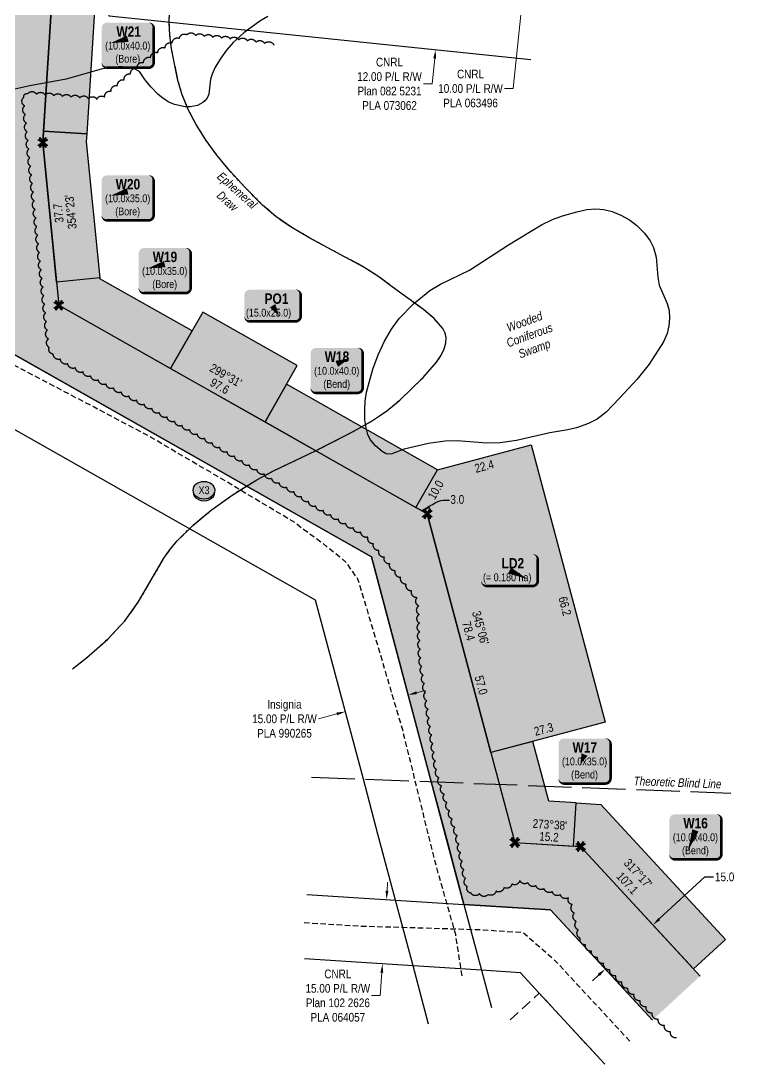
# Model space of a CAD drawing. Extents: x 331629 to 337523, y 6158057 to 6163201.
# Drawn here: x 332545 to 333370, y 6158057 to 6159260 of the extents above; entities that cross this region are included whole.
import ezdxf
from ezdxf.enums import TextEntityAlignment as Align

# ---------------------------------------------------------------- set-up
doc = ezdxf.new("R2010")
doc.units = 0
doc.header["$LTSCALE"] = 5
doc.header["$PDSIZE"] = 5
for name, pattern in [('0', [1, 1, 0]), ('foc-ACCESSROAD', [3.75, 2.5, -1.25]), ('foc-TOPO-ephemeral', [6.25, 3.125, -0.625, 0.625, -0.625, 0.625, -0.625]), ('foc-UNSURVEYED', [12.5, 10, -2.5]), ('UG_PIPE', [1.875, 1.25, -0.625])]:
    doc.linetypes.add(name, pattern=pattern)
doc.layers.get('Defpoints').update_dxf_attribs({"color": 9})
for name, color, linetype in [('AS-PIPE-UG', 44, 'UG_PIPE'), ('C-RW', 13, 'Continuous'), ('F-RW', 190, 'Continuous'), ('F-WS', 190, 'foc-ACCESSROAD'), ('L-BD1', 253, 'Continuous'), ('L-MON', 1, 'Continuous'), ('L-USEC', 7, 'foc-UNSURVEYED'), ('P-CROSSINGS', 250, 'Continuous'), ('P-PROPOSED', 10, 'Continuous'), ('P-PROPOSED-H', 21, 'Continuous'), ('P-TEMP-BLOCKS', 250, 'Continuous'), ('P-TEMP-BLUE', 146, 'Continuous'), ('P-TXT', 4, 'Continuous'), ('T-BUSH', 110, '0'), ('T-DRAW', 143, 'foc-TOPO-ephemeral'), ('T-WATER-T', 170, 'Continuous'), ('WETLAND', 143, 'Continuous'), ('WETLAND-T', 146, 'Continuous')]:
    doc.layers.add(name, color=color, linetype=linetype)
doc.layers.add('C-RW-T', color=13, linetype='Continuous', lineweight=9)
doc.layers.add('F-RW-T', color=190, linetype='Continuous', lineweight=9)
doc.layers.add('P-TEMP-BLUE-H', color=7, linetype='Continuous', true_color=0x99e6ff)
doc.styles.add('80', font='ARIALN.TTF', dxfattribs={"height": 10})
doc.styles.add('80CG', font='ARIALN.TTF', dxfattribs={"height": 10})
doc.styles.add('80L', font='ARIALN.TTF', dxfattribs={"height": 10})
doc.styles.add('BOLD', font='ARIALNB.TTF')
doc.styles.add('Crossing', font='ARIALN.TTF', dxfattribs={"height": 10})
doc.styles.add('foc-LtypeFont', font='ARIALN.TTF', dxfattribs={"height": 7.35})
doc.styles.get("Standard").update_dxf_attribs({"font": 'ARIALN.TTF'})
doc.linetypes.add('foc-TOPO-flowdirection-NOLINE', pattern='A,0,[">",foc-LtypeFont,S=0.3,R=0,X=0,Y=-0.945],-20,[">",foc-LtypeFont,S=0.3,R=0,X=0,Y=-0.945],0', length=20)
doc.dimstyles.new('Compass 5 000', dxfattribs={"dimscale": 5, "dimtxt": 9, "dimasz": 2, "dimexe": 0.2, "dimexo": 0.0625, "dimgap": 0.5, "dimtad": 0, "dimtih": 1, "dimtoh": 1, "dimzin": 0, "dimdsep": 46, "dimtxsty": '80CG', "dimcen": 0.1, "dimse1": 1, "dimse2": 1, "dimclrd": 256, "dimclrt": 256, "dimaunit": 1, "dimadec": 4, "dimazin": 0, "dimtfac": 0.06, "dimtofl": 0, "dimtmove": 0, "dimatfit": 1, "dimfxl": 0.2, "dimtolj": 1, "dimtzin": 0, "dimlwd": -1, "dimarcsym": 0})

# ---------------------------------------------------------------- blocks, each defined once
blk = doc.blocks.new('*U435')
at = {"true_color": 0x99e6ff}
h = blk.add_hatch(color=141, dxfattribs=at)
edge = h.paths.add_edge_path()
edge.add_line((-24, -33.5), (24, -33.5))
edge.add_arc((24, -27.5), 6, 270, 360)
edge.add_line((30, -27.5), (30, 12.5))
edge.add_arc((24, 12.5), 6, 0, 90)
edge.add_line((24, 18.5), (-24, 18.5))
edge.add_arc((-24, 12.5), 6, 90, 180)
edge.add_line((-30, 12.5), (-30, -27.5))
edge.add_arc((-24, -27.5), 6, 180, 270)
at = {"color": 250, "flags": 128}
blk.add_lwpolyline([(-24, -33.5, 3, 3, 0), (24, -33.5, 3, 3, 0.414214), (30, -27.5, 3, 3, 0), (30, 12.5, 3, 0, 0.414214), (24, 18.5, 0, 0, 0), (-24, 18.5, 0, 0, 0.414214), (-30, 12.5, 0, 0, 0), (-30, -27.5, 0, 3, 0.414214)], format="xyseb", close=True, dxfattribs=at)
at = {"flags": 128}
blk.add_lwpolyline([(-19.6, -5, 0, 7.5, 0), (0, 0, 0, 0, 0)], format="xyseb", dxfattribs=at)
at = {"color": 250}
for tag, p, height, style in [('TEMP_AREA_W1_001', (-9.2, 2.2), 12, 'BOLD'), ('ENTER_TEXT_001', (-30.7, -12.5), 9, '80')]:
    blk.add_attdef(tag, p, '', height=height, dxfattribs=dict(at, style=style))
blk = doc.blocks.new('*U436')
at = {"true_color": 0x99e6ff}
h = blk.add_hatch(color=141, dxfattribs=at)
edge = h.paths.add_edge_path()
edge.add_line((-26.5, -18.1), (26.5, -18.1))
edge.add_arc((26.5, -12.1), 6, 270, 360)
edge.add_line((32.5, -12.1), (32.5, 12.5))
edge.add_arc((26.5, 12.5), 6, 0, 90)
edge.add_line((26.5, 18.5), (-26.5, 18.5))
edge.add_arc((-26.5, 12.5), 6, 90, 180)
edge.add_line((-32.5, 12.5), (-32.5, -12.1))
edge.add_arc((-26.5, -12.1), 6, 180, 270)
at = {"color": 250, "flags": 128}
blk.add_lwpolyline([(-26.5, -18.1, 3, 3, 0), (26.5, -18.1, 3, 3, 0.414214), (32.5, -12.1, 3, 3, 0), (32.5, 12.5, 3, 0, 0.414214), (26.5, 18.5, 0, 0, 0), (-26.5, 18.5, 0, 0, 0.414214), (-32.5, 12.5, 0, 0, 0), (-32.5, -12.1, 0, 3, 0.414214)], format="xyseb", close=True, dxfattribs=at)
at = {"flags": 128}
blk.add_lwpolyline([(7.5, -12, 0, 7.5, 0), (0, 0, 0, 0, 0)], format="xyseb", dxfattribs=at)
at = {"color": 250}
for tag, p, height, style in [('TEMP_AREA_W1_001', (-9.2, 2.2), 12, 'BOLD'), ('ENTER_TEXT_001', (-30.7, -12.5), 9, '80')]:
    blk.add_attdef(tag, p, '', height=height, dxfattribs=dict(at, style=style))
blk = doc.blocks.new('*U438')
at = {"true_color": 0x99e6ff}
h = blk.add_hatch(color=141, dxfattribs=at)
edge = h.paths.add_edge_path()
edge.add_line((-24, -33.5), (24, -33.5))
edge.add_arc((24, -27.5), 6, 270, 360)
edge.add_line((30, -27.5), (30, 12.5))
edge.add_arc((24, 12.5), 6, 0, 90)
edge.add_line((24, 18.5), (-24, 18.5))
edge.add_arc((-24, 12.5), 6, 90, 180)
edge.add_line((-30, 12.5), (-30, -27.5))
edge.add_arc((-24, -27.5), 6, 180, 270)
at = {"color": 250, "flags": 128}
blk.add_lwpolyline([(-24, -33.5, 3, 3, 0), (24, -33.5, 3, 3, 0.414214), (30, -27.5, 3, 3, 0), (30, 12.5, 3, 0, 0.414214), (24, 18.5, 0, 0, 0), (-24, 18.5, 0, 0, 0.414214), (-30, 12.5, 0, 0, 0), (-30, -27.5, 0, 3, 0.414214)], format="xyseb", close=True, dxfattribs=at)
at = {"flags": 128}
blk.add_lwpolyline([(-4.8, -11.3, 0, 7.5, 0), (0, 0, 0, 0, 0)], format="xyseb", dxfattribs=at)
at = {"color": 250}
for tag, p, height, style in [('TEMP_AREA_W1_001', (-9.2, 2.2), 12, 'BOLD'), ('ENTER_TEXT_001', (-30.7, -12.5), 9, '80')]:
    blk.add_attdef(tag, p, '', height=height, dxfattribs=dict(at, style=style))
blk = doc.blocks.new('*U450')
at = {"true_color": 0x99e6ff}
h = blk.add_hatch(color=141, dxfattribs=at)
edge = h.paths.add_edge_path()
edge.add_line((-24, -33.5), (24, -33.5))
edge.add_arc((24, -27.5), 6, 270, 360)
edge.add_line((30, -27.5), (30, 12.5))
edge.add_arc((24, 12.5), 6, 0, 90)
edge.add_line((24, 18.5), (-24, 18.5))
edge.add_arc((-24, 12.5), 6, 90, 180)
edge.add_line((-30, 12.5), (-30, -27.5))
edge.add_arc((-24, -27.5), 6, 180, 270)
at = {"color": 250, "flags": 128}
blk.add_lwpolyline([(-24, -33.5, 3, 3, 0), (24, -33.5, 3, 3, 0.414214), (30, -27.5, 3, 3, 0), (30, 12.5, 3, 0, 0.414214), (24, 18.5, 0, 0, 0), (-24, 18.5, 0, 0, 0.414214), (-30, 12.5, 0, 0, 0), (-30, -27.5, 0, 3, 0.414214)], format="xyseb", close=True, dxfattribs=at)
at = {"flags": 128}
blk.add_lwpolyline([(14.8, 6.5, 0, 7.5, 0), (0, 0, 0, 0, 0)], format="xyseb", dxfattribs=at)
at = {"color": 250}
for tag, p, height, style in [('TEMP_AREA_W1_001', (-9.2, 2.2), 12, 'BOLD'), ('ENTER_TEXT_001', (-30.7, -12.5), 9, '80')]:
    blk.add_attdef(tag, p, '', height=height, dxfattribs=dict(at, style=style))
blk = doc.blocks.new('*U459')
at = {"true_color": 0x99e6ff}
h = blk.add_hatch(color=141, dxfattribs=at)
edge = h.paths.add_edge_path()
edge.add_line((-24, -33.5), (24, -33.5))
edge.add_arc((24, -27.5), 6, 270, 360)
edge.add_line((30, -27.5), (30, 12.5))
edge.add_arc((24, 12.5), 6, 0, 90)
edge.add_line((24, 18.5), (-24, 18.5))
edge.add_arc((-24, 12.5), 6, 90, 180)
edge.add_line((-30, 12.5), (-30, -27.5))
edge.add_arc((-24, -27.5), 6, 180, 270)
at = {"color": 250, "flags": 128}
blk.add_lwpolyline([(-24, -33.5, 3, 3, 0), (24, -33.5, 3, 3, 0.414214), (30, -27.5, 3, 3, 0), (30, 12.5, 3, 0, 0.414214), (24, 18.5, 0, 0, 0), (-24, 18.5, 0, 0, 0.414214), (-30, 12.5, 0, 0, 0), (-30, -27.5, 0, 3, 0.414214)], format="xyseb", close=True, dxfattribs=at)
at = {"flags": 128}
blk.add_lwpolyline([(-8.7, -23.9, 0, 7.5, 0), (0, 0, 0, 0, 0)], format="xyseb", dxfattribs=at)
at = {"color": 250}
for tag, p, height, style in [('TEMP_AREA_W1_001', (-9.2, 2.2), 12, 'BOLD'), ('ENTER_TEXT_001', (-30.7, -12.5), 9, '80')]:
    blk.add_attdef(tag, p, '', height=height, dxfattribs=dict(at, style=style))
blk = doc.blocks.new('*D499')
at = {"layer": 'Defpoints', "color": 0, "transparency": 16777216}
for p in [(332977.9, 6158535), (332905.4, 6158515.7), (332991.8, 6158482.5)]:
    blk.add_point(p, dxfattribs=at)
at = {"layer": 'F-RW-T', "transparency": 16777216}
for p, q in [((333001.5, 6158485), (333011.2, 6158487.6)), ((332909.7, 6158460.6), (332888.3, 6158454.9))]:
    blk.add_line(p, q, dxfattribs=at)
for points in [[(333001.1, 6158486.6), (333001.9, 6158483.4), (332991.8, 6158482.5)], [(332909.3, 6158462.2), (332910.1, 6158459), (332919.4, 6158463.2)]]:
    blk.add_solid(points, dxfattribs=at)
at = {"layer": 'F-RW-T', "transparency": 16777216, "insert": (332849.2, 6158454.9), "char_height": 10, "attachment_point": 5, "style": '80CG'}
blk.add_mtext('\\A1;Insignia\\P15.00 P/L R/W\\PPLA 990265', dxfattribs=at)
blk = doc.blocks.new('*D497')
at = {"layer": 'Defpoints', "color": 0, "transparency": 16777216}
for p in [(333274, 6158217.3), (333318.3, 6158169.3), (333263.3, 6158118.4)]:
    blk.add_point(p, dxfattribs=at)
at = {"layer": 'P-TXT', "transparency": 16777216}
for p, q in [((333281.3, 6158224.1), (333333.8, 6158272.6)), ((333333.8, 6158272.6), (333343.8, 6158272.6)), ((333211.5, 6158159.6), (333204.2, 6158152.9))]:
    blk.add_line(p, q, dxfattribs=at)
for points in [[(333280.2, 6158225.3), (333282.4, 6158222.9), (333274, 6158217.3)], [(333210.4, 6158160.9), (333212.7, 6158158.4), (333218.9, 6158166.4)]]:
    blk.add_solid(points, dxfattribs=at)
at = {"layer": 'P-TXT', "transparency": 16777216, "insert": (333356.6, 6158272.6), "char_height": 10, "attachment_point": 5, "style": '80CG'}
blk.add_mtext('\\A1;15.0', dxfattribs=at)
blk = doc.blocks.new('TEMP')
h = blk.add_hatch(color=255)
h.dxf.hatch_style = 1
h.paths.add_polyline_path([(0, 0.25), (-0.67, 1.15), (-0.67, 0.67), (-1.15, 0.67), (-0.25, 0), (-1.15, -0.67), (-0.67, -0.67), (-0.67, -1.15), (0, -0.25), (0.67, -1.15), (0.67, -0.67), (1.15, -0.67), (0.25, 0), (1.15, 0.67), (0.67, 0.67), (0.67, 1.15)])
h.paths.add_polyline_path([(0.57, 0.85), (0.57, 0.57), (0.85, 0.57), (0.08, 0), (0.85, -0.57), (0.57, -0.57), (0.57, -0.85), (0, -0.08), (-0.57, -0.85), (-0.57, -0.57), (-0.85, -0.57), (-0.08, 0), (-0.85, 0.57), (-0.57, 0.57), (-0.57, 0.85), (0, 0.08)], flags=16)
h = blk.add_hatch(color=1)
h.dxf.hatch_style = 1
h.paths.add_polyline_path([(0, 0.08), (-0.57, 0.85), (-0.57, 0.57), (-0.85, 0.57), (-0.08, 0), (-0.85, -0.57), (-0.57, -0.57), (-0.57, -0.85), (0, -0.08), (0.57, -0.85), (0.57, -0.57), (0.85, -0.57), (0.08, 0), (0.85, 0.57), (0.57, 0.57), (0.57, 0.85)])
at = {"color": 1}
for p, q in [((-0.08, 0), (0.08, 0)), ((0, 0.08), (0, -0.08))]:
    blk.add_line(p, q, dxfattribs=at)
at = {"color": 255, "flags": 128}
blk.add_lwpolyline([(-0.25, 0), (-1.15, 0.67), (-0.67, 0.67), (-0.67, 1.15), (0, 0.25), (0.67, 1.15), (0.67, 0.67), (1.15, 0.67), (0.25, 0), (1.15, -0.67), (0.67, -0.67), (0.67, -1.15), (0, -0.25), (-0.67, -1.15), (-0.67, -0.67), (-1.15, -0.67)], close=True, dxfattribs=at)
at = {"color": 1, "flags": 128}
blk.add_lwpolyline([(-0.08, 0), (-0.85, 0.57), (-0.57, 0.57), (-0.57, 0.85), (0, 0.08), (0.57, 0.85), (0.57, 0.57), (0.85, 0.57), (0.08, 0), (0.85, -0.57), (0.57, -0.57), (0.57, -0.85), (0, -0.08), (-0.57, -0.85), (-0.57, -0.57), (-0.85, -0.57)], close=True, dxfattribs=at)
blk = doc.blocks.new('*U437')
at = {"true_color": 0x99e6ff}
h = blk.add_hatch(color=141, dxfattribs=at)
edge = h.paths.add_edge_path()
edge.add_line((-26.5, -18.1), (26.5, -18.1))
edge.add_arc((26.5, -12.1), 6, 270, 360)
edge.add_line((32.5, -12.1), (32.5, 12.5))
edge.add_arc((26.5, 12.5), 6, 0, 90)
edge.add_line((26.5, 18.5), (-26.5, 18.5))
edge.add_arc((-26.5, 12.5), 6, 90, 180)
edge.add_line((-32.5, 12.5), (-32.5, -12.1))
edge.add_arc((-26.5, -12.1), 6, 180, 270)
at = {"color": 250, "flags": 128}
blk.add_lwpolyline([(-26.5, -18.1, 3, 3, 0), (26.5, -18.1, 3, 3, 0.414214), (32.5, -12.1, 3, 3, 0), (32.5, 12.5, 3, 0, 0.414214), (26.5, 18.5, 0, 0, 0), (-26.5, 18.5, 0, 0, 0.414214), (-32.5, 12.5, 0, 0, 0), (-32.5, -12.1, 0, 3, 0.414214)], format="xyseb", close=True, dxfattribs=at)
at = {"flags": 128}
blk.add_lwpolyline([(20.6, -10.1, 0, 7.5, 0), (0, 0, 0, 0, 0)], format="xyseb", dxfattribs=at)
at = {"color": 250}
for tag, p, height, style in [('TEMP_AREA_W1_001', (-9.2, 2.2), 12, 'BOLD'), ('ENTER_TEXT_001', (-30.7, -12.5), 9, '80')]:
    blk.add_attdef(tag, p, '', height=height, dxfattribs=dict(at, style=style))
blk = doc.blocks.new('xing2')
h = blk.add_hatch(color=50)
h.dxf.hatch_style = 1
edge = h.paths.add_edge_path()
edge.add_ellipse((0, 0), major_axis=(-12.5, 0), ratio=0.816297, start_angle=0, end_angle=360)
h = blk.add_hatch(color=250)
h.dxf.hatch_style = 1
edge = h.paths.add_edge_path()
edge.add_ellipse((0, -2), major_axis=(-12.5, 0), ratio=0.816297, start_angle=0, end_angle=180)
edge.add_line((12.5, -2), (12.5, 0))
edge.add_ellipse((0, 0), major_axis=(-12.5, 0), ratio=0.816297, start_angle=0, end_angle=180, ccw=False)
edge.add_line((-12.5, 0), (-12.5, -2))
at = {"color": 250}
blk.add_ellipse((0, 0), major_axis=(-12.5, 0), ratio=0.816297, dxfattribs=at)
blk.add_ellipse((0, -2), major_axis=(-12.5, 0), ratio=0.816297, start_param=0, end_param=3.141593, dxfattribs=at)
at = {"color": 250, "style": 'Crossing'}
blk.add_attdef('CROSSING', text='', height=9, dxfattribs=at).set_placement((0.1, 0), align=Align.MIDDLE_CENTER)
at = {"color": 250, "style": 'Crossing', "flags": 1}
for tag, p in [('OWNER', (0.1, -12.5)), ('DESCRIPTION', (0.1, -25.8)), ('LOCATION', (0.1, -39.3)), ('DWG_REF', (0.1, -52.8))]:
    blk.add_attdef(tag, text='', height=9, dxfattribs=at).set_placement(p, align=Align.MIDDLE_CENTER)
blk = doc.blocks.new('*D594')
at = {"layer": 'C-RW-T', "transparency": 16777216}
for p, q in [((332967.4, 6158256.6), (332968, 6158266.6)), ((332961.4, 6158162.3), (332959.7, 6158135.7)), ((332959.7, 6158135.7), (332949.7, 6158135.7))]:
    blk.add_line(p, q, dxfattribs=at)
for points in [[(332965.8, 6158256.7), (332969.1, 6158256.5), (332966.8, 6158246.6)], [(332959.8, 6158162.4), (332963.1, 6158162.2), (332962.1, 6158172.3)]]:
    blk.add_solid(points, dxfattribs=at)
at = {"layer": 'Defpoints', "color": 0, "transparency": 16777216}
for p in [(332940.4, 6158248.3), (332935.7, 6158174), (332962.1, 6158172.3)]:
    blk.add_point(p, dxfattribs=at)
at = {"layer": 'C-RW-T', "transparency": 16777216, "insert": (332910.7, 6158135.7), "char_height": 10, "attachment_point": 5, "style": '80CG'}
blk.add_mtext('\\A1;CNRL\\P15.00 P/L R/W\\PPlan 102 2626\\PPLA 064057', dxfattribs=at)

msp = doc.modelspace()

# ---------------------------------------------------------------- hatches: boundary and pattern name
at = {"layer": 'P-PROPOSED-H'}
h = msp.add_hatch(color=256, dxfattribs=at)
h.dxf.hatch_style = 1
h.paths.add_polyline_path([(333273.358, 6158107.455), (333328.44, 6158158.335), (333190.621, 6158307.554), (333114.712, 6158312.371), (333013.85, 6158691.309), (332589.099, 6158931.722), (332570.642, 6159119.345), (332601.344, 6159607.746), (331857.943, 6159652.078), (331872.307, 6159893.445), (331797.114, 6159893.445), (331778.522, 6159581.681), (332521.786, 6159537.357), (332495.426, 6159118.019), (332518.285, 6158885.64), (332949.492, 6158641.573), (333056.125, 6158240.952), (333155.908, 6158234.621)])
at = {"layer": 'P-TEMP-BLUE-H'}
h = msp.add_hatch(color=256, dxfattribs=at)
h.dxf.hatch_style = 1
h.paths.add_polyline_path([(332571.474, 6159132.581), (332584.02, 6159332.148), (332633.787, 6159327.033), (332621.366, 6159129.445)])
h = msp.add_hatch(color=256, dxfattribs=at)
h.dxf.hatch_style = 1
h.paths.add_polyline_path([(332621.366, 6159129.445), (332620.787, 6159120.23), (332636.223, 6158963.313), (332586.473, 6158958.419), (332570.642, 6159119.345), (332571.474, 6159132.581)])
h = msp.add_hatch(color=256, dxfattribs=at)
h.dxf.hatch_style = 1
h.paths.add_polyline_path([(332586.473, 6158958.419), (332589.099, 6158931.722), (332718.02, 6158858.751), (332742.645, 6158902.256), (332636.308, 6158962.444), (332636.223, 6158963.313)])
h = msp.add_hatch(color=256, dxfattribs=at)
h.dxf.hatch_style = 1
h.paths.add_polyline_path([(332718.02, 6158858.751), (332826.782, 6158797.191), (332863.719, 6158862.448), (332754.957, 6158924.009)], flags=17)
h = msp.add_hatch(color=256, dxfattribs=at)
h.dxf.hatch_style = 1
h.paths.add_polyline_path([(332826.782, 6158797.191), (333000.802, 6158698.695), (333025.426, 6158742.199), (332851.407, 6158840.696)], flags=17)
h = msp.add_hatch(color=256, dxfattribs=at)
h.dxf.hatch_style = 1
h.paths.add_polyline_path([(333025.426, 6158742.199), (333133.703, 6158771.019), (333218.879, 6158451.013), (333087.142, 6158415.949), (333013.85, 6158691.309), (333000.802, 6158698.695)])
h = msp.add_hatch(color=256, dxfattribs=at)
h.dxf.hatch_style = 1
h.paths.add_polyline_path([(333087.142, 6158415.949), (333114.712, 6158312.371), (333182.391, 6158308.076), (333185.558, 6158357.976), (333153.769, 6158359.983), (333135.451, 6158428.807)])
h = msp.add_hatch(color=256, dxfattribs=at)
h.dxf.hatch_style = 1
h.paths.add_polyline_path([(333185.558, 6158357.976), (333213.768, 6158356.186), (333357.454, 6158200.614), (333320.724, 6158166.69), (333190.621, 6158307.554), (333182.391, 6158308.076)])

# ---------------------------------------------------------------- linework, layer by layer
at = {"layer": 'AS-PIPE-UG', "flags": 128}
for points in [[(333054.014, 6158158.54), (333046.544, 6158206.395), (333022.444, 6158291.565), (332985.534, 6158442.06), (332941.904, 6158589.96), (332933.934, 6158615.91), (332920.589, 6158635.17), (332892.589, 6158657.85), (332871.069, 6158673.225), (332861.739, 6158680.835), (332788.489, 6158724.625), (332695.689, 6158779.365), (332629.674, 6158814.25), (332518.589, 6158872.625), (332450.289, 6158912.605)], [(333247.187, 6158083.28), (333162.049, 6158175.255), (333124.189, 6158208.22), (333075.724, 6158211.405), (333001.179, 6158213.755), (332937.439, 6158215.53), (332870.159, 6158219.675)]]:
    msp.add_lwpolyline(points, dxfattribs=at)
at = {"layer": 'C-RW'}
for points in [[(333133.122, 6159214.954), (332647.125, 6159265.261), (332654.899, 6159324.864), (332660.043, 6159364.297), (332661.365, 6159374.442), (332672.979, 6159463.483), (332719.217, 6159818.041), (332684.529, 6159822.545), (332693.781, 6159893.445)], [(332875.094, 6158252.443), (332977.205, 6158245.961), (333056.125, 6158240.952), (333155.908, 6158234.621), (333229.132, 6158155.337), (333273.357, 6158107.454)], [(333218.446, 6158056.733), (333142.764, 6158138.666), (333121.392, 6158162.175), (333076.332, 6158165.037), (332997.41, 6158170.046), (332872.282, 6158177.99)]]:
    msp.add_lwpolyline(points, dxfattribs=at)
at = {"layer": 'C-RW-T'}
for p, q in [((333121.52, 6159266.796), (333112.753, 6159181.676)), ((333022.37, 6159216.365), (333019.341, 6159187.105)), ((333019.341, 6159187.105), (333009.341, 6159187.105)), ((333112.753, 6159181.676), (333102.753, 6159181.676))]:
    msp.add_line(p, q, dxfattribs=at)
msp.add_solid([(333020.712, 6159216.537), (333024.028, 6159216.193), (333023.4, 6159226.312)], dxfattribs=at)
at = {"layer": 'F-RW'}
for points in [[(333015.327, 6158102.742), (332997.412, 6158170.049), (332977.205, 6158245.961), (332957.015, 6158321.819), (332940.118, 6158385.268), (332885.143, 6158591.842), (332424.094, 6158852.799), (332327.553, 6158907.441), (332293.721, 6158926.589), (332272.083, 6158938.836), (332294.947, 6159361.854), (332297.649, 6159411.831), (332319.558, 6159817.161), (332323.681, 6159893.445)], [(332358.809, 6159893.445), (332356.071, 6159842.449), (332332.757, 6159408.22), (332330.074, 6159358.242), (332310.998, 6159002.966), (332332.802, 6158990.624), (332429.356, 6158935.975), (332949.492, 6158641.573), (333018.492, 6158382.31), (333035.951, 6158316.756), (333056.125, 6158240.952), (333076.334, 6158165.037), (333087.782, 6158122.027)]]:
    msp.add_lwpolyline(points, dxfattribs=at)
at = {"layer": 'F-WS', "flags": 128}
msp.add_lwpolyline([(333109.402, 6158107.857), (333142.764, 6158138.666), (333218.446, 6158056.733)], dxfattribs=at)
at = {"layer": 'L-USEC'}
msp.add_line((332880.2, 6158387.606), (333363.828, 6158369.336), dxfattribs=at)
at = {"layer": 'P-PROPOSED', "flags": 128}
for points in [[(333273.358, 6158107.455), (333155.908, 6158234.621), (333056.125, 6158240.952), (332949.492, 6158641.573), (332518.285, 6158885.64), (332495.426, 6159118.019), (332521.786, 6159537.357), (331778.522, 6159581.681), (331797.114, 6159893.445)], [(331872.307, 6159893.445), (331857.943, 6159652.078), (332601.344, 6159607.746), (332570.642, 6159119.345), (332589.099, 6158931.722), (333013.85, 6158691.309), (333114.712, 6158312.371), (333190.621, 6158307.554), (333328.44, 6158158.335)]]:
    msp.add_lwpolyline(points, dxfattribs=at)
at = {"layer": 'P-TEMP-BLUE', "flags": 128}
msp.add_lwpolyline([(332584.02, 6159332.148), (332571.474, 6159132.581), (332621.366, 6159129.445)], dxfattribs=at)
for points in [[(332571.474, 6159132.581), (332584.02, 6159332.148), (332633.787, 6159327.033), (332621.366, 6159129.445)], [(332621.366, 6159129.445), (332620.787, 6159120.23), (332636.223, 6158963.313), (332586.473, 6158958.419), (332570.642, 6159119.345), (332571.474, 6159132.581)], [(332586.473, 6158958.419), (332589.099, 6158931.722), (332718.02, 6158858.751), (332742.645, 6158902.256), (332636.308, 6158962.444), (332636.223, 6158963.313)], [(332718.02, 6158858.751), (332826.782, 6158797.191), (332863.719, 6158862.448), (332754.957, 6158924.009)], [(332826.782, 6158797.191), (333000.802, 6158698.695), (333025.426, 6158742.199), (332851.407, 6158840.696)], [(333025.426, 6158742.199), (333133.703, 6158771.019), (333218.879, 6158451.013), (333087.142, 6158415.949), (333013.85, 6158691.309), (333000.802, 6158698.695)], [(333087.142, 6158415.949), (333114.712, 6158312.371), (333182.391, 6158308.076), (333185.558, 6158357.976), (333153.769, 6158359.983), (333135.451, 6158428.807)], [(333185.558, 6158357.976), (333213.768, 6158356.186), (333357.454, 6158200.614), (333320.724, 6158166.69), (333190.621, 6158307.554), (333182.391, 6158308.076)]]:
    msp.add_lwpolyline(points, close=True, dxfattribs=at)
at = {"layer": 'T-BUSH', "flags": 128}
msp.add_lwpolyline([(333301.117, 6158087.018, -0.52056705), (333294.123, 6158094.163, -0.52056705), (333287.13, 6158101.308, -0.52056705), (333280.136, 6158108.453, -0.52056705), (333273.142, 6158115.597, -0.52056705), (333266.148, 6158122.742, -0.52056705), (333259.155, 6158129.887, -0.52056705), (333252.161, 6158137.032, -0.52056705), (333245.167, 6158144.177, -0.52056705), (333238.173, 6158151.321, -0.52056705), (333231.18, 6158158.466, -0.52056705), (333224.186, 6158165.611, -0.52056705), (333217.192, 6158172.756, -0.52056705), (333210.198, 6158179.9, -0.52056705), (333203.205, 6158187.045, -0.52056705), (333196.211, 6158194.19, -0.52056705), (333190.125, 6158201.834, -0.52056705), (333187.85, 6158211.569, -0.52056705), (333185.574, 6158221.305, -0.52056705), (333183.298, 6158231.04, -0.52056705), (333181.022, 6158240.776, -0.52056705), (333176.606, 6158248.63, -0.52056705), (333167.242, 6158252.133, -0.52056705), (333157.878, 6158255.636, -0.52056705), (333148.513, 6158259.139, -0.52056705), (333139.149, 6158262.642, -0.52056705), (333129.785, 6158266.145, -0.52056705), (333120.458, 6158268.538, -0.52056705), (333111.345, 6158264.424, -0.52056705), (333102.232, 6158260.311, -0.52056705), (333093.119, 6158256.198, -0.52056705), (333083.964, 6158252.335, -0.52056705), (333074.004, 6158253.204, -0.52056705), (333064.044, 6158254.072, -0.52056705), (333059.911, 6158261.418, -0.52056705), (333057.999, 6158271.231, -0.52056705), (333056.086, 6158281.045, -0.52056705), (333054.174, 6158290.858, -0.52056705), (333052.262, 6158300.672, -0.52056705), (333050.349, 6158310.485, -0.52056705), (333048.437, 6158320.298, -0.52056705), (333045.657, 6158329.888, -0.52056705), (333042.583, 6158339.402, -0.52056705), (333039.51, 6158348.916, -0.52056705), (333036.436, 6158358.43, -0.52056705), (333033.362, 6158367.943, -0.52056705), (333030.289, 6158377.457, -0.52056705), (333027.215, 6158386.971, -0.52056705), (333024.574, 6158396.585, -0.52056705), (333023.163, 6158406.483, -0.52056705), (333021.752, 6158416.381, -0.52056705), (333020.34, 6158426.279, -0.52056705), (333018.929, 6158436.177, -0.52056705), (333017.518, 6158446.075, -0.52056705), (333016.106, 6158455.973, -0.52056705), (333014.695, 6158465.87, -0.52056705), (333013.283, 6158475.768, -0.52056705), (333011.872, 6158485.666, -0.52056705), (333010.461, 6158495.564, -0.52056705), (333009.049, 6158505.462, -0.52056705), (333007.638, 6158515.36, -0.52056705), (333006.227, 6158525.258, -0.52056705), (333005.78, 6158535.242, -0.52056705), (333005.416, 6158545.233, -0.52056705), (333005.052, 6158555.225, -0.52056705), (333004.688, 6158565.216, -0.52056705), (333004.324, 6158575.208, -0.52056705), (333003.96, 6158585.199, -0.52056705), (333002.077, 6158594.621, -0.52056705), (332995.786, 6158602.392, -0.52056705), (332989.495, 6158610.162, -0.52056705), (332983.203, 6158617.933, -0.52056705), (332976.912, 6158625.703, -0.52056705), (332970.621, 6158633.473, -0.52056705), (332964.329, 6158641.244, -0.52056705), (332958.038, 6158649.014, -0.52056705), (332951.747, 6158656.785, -0.52056705), (332945.455, 6158664.555, -0.52056705), (332937.3, 6158670.144, -0.52056705), (332928.642, 6158675.144, -0.52056705), (332919.984, 6158680.144, -0.52056705), (332911.326, 6158685.144, -0.52056705), (332902.669, 6158690.145, -0.52056705), (332894.011, 6158695.145, -0.52056705), (332885.353, 6158700.145, -0.52056705), (332876.967, 6158705.58, -0.52056705), (332868.678, 6158711.171, -0.52056705), (332860.39, 6158716.762, -0.52056705), (332851.845, 6158721.95, -0.52056705), (332843.259, 6158727.073, -0.52056705), (332834.673, 6158732.195, -0.52056705), (332826.087, 6158737.317, -0.52056705), (332817.5, 6158742.44, -0.52056705), (332808.914, 6158747.562, -0.52056705), (332800.328, 6158752.684, -0.52056705), (332791.742, 6158757.807, -0.52056705), (332783.156, 6158762.929, -0.52056705), (332774.57, 6158768.051, -0.52056705), (332765.983, 6158773.174, -0.52056705), (332757.397, 6158778.296, -0.52056705), (332748.76, 6158783.331, -0.52056705), (332740.051, 6158788.241, -0.52056705), (332731.342, 6158793.151, -0.52056705), (332722.633, 6158798.062, -0.52056705), (332713.924, 6158802.972, -0.52056705), (332705.215, 6158807.882, -0.52056705), (332696.505, 6158812.793, -0.52056705), (332687.777, 6158817.667, -0.52056705), (332678.935, 6158822.335, -0.52056705), (332670.093, 6158827.002, -0.52056705), (332661.252, 6158831.67, -0.52056705), (332652.41, 6158836.338, -0.52056705), (332643.569, 6158841.006, -0.52056705), (332634.727, 6158845.673, -0.52056705), (332625.886, 6158850.341, -0.52056705), (332617.044, 6158855.009, -0.52056705), (332608.203, 6158859.677, -0.52056705), (332599.361, 6158864.344, -0.52056705), (332590.932, 6158869.69, -0.52056705), (332582.718, 6158875.391, -0.52056705), (332578.052, 6158883.189, -0.52056705), (332577.015, 6158893.133, -0.52056705), (332575.979, 6158903.077, -0.52056705), (332574.942, 6158913.022, -0.52056705), (332573.917, 6158922.967, -0.52056705), (332572.906, 6158932.914, -0.52056705), (332571.895, 6158942.86, -0.52056705), (332570.885, 6158952.807, -0.52056705), (332569.874, 6158962.754, -0.52056705), (332568.864, 6158972.701, -0.52056705), (332567.853, 6158982.648, -0.52056705), (332566.843, 6158992.595, -0.52056705), (332565.832, 6159002.541, -0.52056705), (332564.821, 6159012.488, -0.52056705), (332563.811, 6159022.435, -0.52056705), (332562.8, 6159032.382, -0.52056705), (332561.79, 6159042.329, -0.52056705), (332560.779, 6159052.276, -0.52056705), (332559.769, 6159062.222, -0.52056705), (332558.758, 6159072.169, -0.52056705), (332557.747, 6159082.116, -0.52056705), (332556.737, 6159092.063, -0.52056705), (332555.726, 6159102.01, -0.52056705), (332554.716, 6159111.957, -0.52056705), (332553.705, 6159121.903, -0.52056705), (332552.695, 6159131.85, -0.52056705), (332551.684, 6159141.797, -0.52056705), (332550.673, 6159151.744, -0.52056705), (332549.663, 6159161.691, -0.52056705), (332548.652, 6159171.638, -0.52056705), (332553.356, 6159175.971, -0.52056705), (332563.319, 6159175.138, -0.52056705), (332573.282, 6159174.305, -0.52056705), (332583.245, 6159173.472, -0.52056705), (332593.209, 6159172.638, -0.52056705), (332603.172, 6159171.805, -0.52056705), (332613.135, 6159170.972, -0.52056705), (332623.098, 6159170.139, -0.52056705), (332633.062, 6159169.305, -0.52056705), (332641.9, 6159171.851, -0.52056705), (332649.375, 6159178.49, -0.52056705), (332656.851, 6159185.13, -0.52056705), (332664.326, 6159191.769, -0.52056705), (332671.801, 6159198.408, -0.52056705), (332679.277, 6159205.047, -0.52056705), (332686.752, 6159211.687, -0.52056705), (332694.861, 6159217.506, -0.52056705), (332703.175, 6159223.058, -0.52056705), (332711.489, 6159228.611, -0.52056705), (332719.804, 6159234.164, -0.52056705), (332728.118, 6159239.716, -0.52056705), (332736.803, 6159243.785, -0.52056705), (332746.753, 6159242.798, -0.52056705), (332756.702, 6159241.811, -0.52056705), (332766.651, 6159240.824, -0.52056705), (332776.6, 6159239.837, -0.52056705), (332786.549, 6159238.85, -0.52056705), (332796.499, 6159237.863, -0.52056705), (332806.431, 6159236.746, -0.52056705), (332816.307, 6159235.188, -0.52056705), (332826.183, 6159233.63, -0.52056705), (332837.071, 6159231.912, -0.52056705)], format="xyb", dxfattribs=at)
at = {"layer": 'T-DRAW', "flags": 128}
msp.add_lwpolyline([(332604.726, 6158512.609), (332620.958, 6158525.176), (332645.446, 6158546.869), (332665.552, 6158568.208), (332680.634, 6158589.27), (332710.225, 6158640.008), (332717.857, 6158650.86), (332725.528, 6158660.06), (332743.625, 6158677.988), (332764.75, 6158695.58), (332789.08, 6158712.994), (332817.244, 6158730.678), (332835.197, 6158740.286), (332885.751, 6158764.264), (332928.457, 6158786.271), (332948.348, 6158797.461), (332966.866, 6158809.803), (332982.023, 6158822.477), (333009.051, 6158848.375), (333024.392, 6158866.004), (333029.793, 6158874.1), (333033.445, 6158881.516), (333035.373, 6158888.307), (333035.583, 6158894.497), (333034.318, 6158899.667), (333031.638, 6158905.001), (333021.895, 6158916.402), (333009.403, 6158926.788), (332973.404, 6158953.116), (332958.13, 6158964.636), (332939.983, 6158976.159), (332878.527, 6159009.2), (332857.676, 6159021.395), (332839.194, 6159034.193), (332823.885, 6159047.359), (332803.898, 6159067.466), (332786.533, 6159086.496), (332771.378, 6159104.899), (332758.338, 6159122.798), (332747.302, 6159140.363), (332738.309, 6159157.55), (332731.345, 6159174.389), (332726.404, 6159190.894), (332719.021, 6159227.539), (332717.105, 6159243.199), (332716.339, 6159257.32), (332716.725, 6159270.005), (332718.271, 6159281.179), (332720.977, 6159290.843), (332724.843, 6159298.994), (332731.627, 6159306.685), (332742.008, 6159313.024), (332756.188, 6159318.296), (332790.8, 6159327.43), (332805.451, 6159332.308), (332852.119, 6159344.875), (332858.839, 6159401.435), (332862.954, 6159433.405), (332865.047, 6159470.373), (332949.196, 6159508.301), (332963.551, 6159525.586)], dxfattribs=at)
at = {"layer": 'T-DRAW', "linetype": 'foc-TOPO-flowdirection-NOLINE', "flags": 128}
msp.add_lwpolyline([(332604.726, 6158512.609), (332620.958, 6158525.176), (332645.446, 6158546.869), (332665.552, 6158568.208), (332680.634, 6158589.27), (332710.225, 6158640.008), (332717.857, 6158650.86), (332725.528, 6158660.06), (332743.625, 6158677.988), (332764.75, 6158695.58), (332789.08, 6158712.994), (332817.244, 6158730.678), (332835.197, 6158740.286), (332885.751, 6158764.264), (332928.457, 6158786.271), (332948.348, 6158797.461), (332966.866, 6158809.803), (332982.023, 6158822.477), (333009.051, 6158848.375), (333024.392, 6158866.004), (333029.793, 6158874.1), (333033.445, 6158881.516), (333035.373, 6158888.307), (333035.583, 6158894.497), (333034.318, 6158899.667), (333031.638, 6158905.001), (333021.895, 6158916.402), (333009.403, 6158926.788), (332973.404, 6158953.116), (332958.13, 6158964.636), (332939.983, 6158976.159), (332878.527, 6159009.2), (332857.676, 6159021.395), (332839.194, 6159034.193), (332823.885, 6159047.359), (332803.898, 6159067.466), (332786.533, 6159086.496), (332771.378, 6159104.899), (332758.338, 6159122.798), (332747.302, 6159140.363), (332738.309, 6159157.55), (332731.345, 6159174.389), (332726.404, 6159190.894), (332719.021, 6159227.539), (332717.105, 6159243.199), (332716.339, 6159257.32), (332716.725, 6159270.005), (332718.271, 6159281.179), (332720.977, 6159290.843), (332724.843, 6159298.994), (332731.627, 6159306.685), (332742.008, 6159313.024), (332756.188, 6159318.296), (332790.8, 6159327.43), (332805.451, 6159332.308), (332852.119, 6159344.875), (332858.839, 6159401.435), (332865.047, 6159470.373), (332949.196, 6159508.301), (332963.551, 6159525.586)], dxfattribs=at)
at = {"layer": 'WETLAND'}
msp.add_lwpolyline([(332829.99, 6159264.962), (332820.711, 6159259.477), (332802.393, 6159245.975), (332790.123, 6159234.657), (332782.449, 6159225.877), (332775.695, 6159216.6), (332769.214, 6159206.248), (332765.735, 6159198.454), (332764.097, 6159192.406), (332761.942, 6159175.19), (332760.202, 6159170.745), (332757.571, 6159167.419), (332755.112, 6159165.419), (332748.806, 6159162.296), (332740.665, 6159160.6), (332734.686, 6159160.472), (332722.423, 6159163.197), (332715.832, 6159166.116), (332709.392, 6159170.097), (332703.316, 6159175.097), (332695.249, 6159183.607), (332688.278, 6159192.135), (332682.15, 6159201.545), (332674.976, 6159205.052), (332662.485, 6159206.555), (332657.421, 6159206.66), (332648.17, 6159206.058), (332637.975, 6159204.187), (332597.411, 6159192.672), (332555.537, 6159185.017), (332538.208, 6159181.042)], dxfattribs=at)
msp.add_lwpolyline([(333155.203, 6158784.585), (333116.823, 6158775.863), (333097.983, 6158773.012), (333082.39, 6158772.837), (333048.114, 6158775.491), (333034.415, 6158775.148), (333015.153, 6158772.238), (332987.053, 6158765.844), (332973.008, 6158760.52), (332969.515, 6158760.054), (332966.507, 6158760.595), (332961.654, 6158763.283), (332953.961, 6158769.656), (332948.1, 6158776.842), (332945.219, 6158782.815), (332943.25, 6158790.33), (332941.973, 6158799.752), (332941.689, 6158811.779), (332942.13, 6158821.293), (332943.774, 6158831.736), (332951.164, 6158857.982), (332957.345, 6158874.7), (332964.544, 6158890.243), (332972.619, 6158904.308), (332981.474, 6158916.726), (332997.751, 6158933.606), (333016.597, 6158948.696), (333028.93, 6158956.049), (333062.464, 6158972.432), (333107.271, 6159001.508), (333145.537, 6159024.719), (333158.118, 6159030.811), (333169.811, 6159035.065), (333186.094, 6159039.696), (333197.794, 6159042.131), (333208.158, 6159043.051), (333217.23, 6159042.386), (333227.047, 6159039.882), (333237.097, 6159035.741), (333246.796, 6159030.202), (333255.478, 6159023.643), (333264.323, 6159014.872), (333270.733, 6159006.058), (333274.563, 6158998.394), (333277.614, 6158987.35), (333279.518, 6158964.296), (333281.274, 6158954.926), (333290.27, 6158933.953), (333292.46, 6158925.697), (333292.941, 6158917.05), (333292.302, 6158907.967), (333290.212, 6158899.165), (333286.146, 6158889.767), (333269.481, 6158863.987), (333255.88, 6158846.411), (333235.417, 6158824.606), (333219.833, 6158808.417), (333209.609, 6158800.475), (333199.529, 6158795.444), (333185.995, 6158790.634), (333175.97, 6158788.149), (333155.203, 6158784.585)], close=True, dxfattribs=at)

# ---------------------------------------------------------------- block references
at = {"layer": 'L-MON', "xscale": 4.999016100000003, "yscale": 4.999016100000003, "zscale": 4.999016100000003}
for p in [(332570.642, 6159119.345), (332589.099, 6158931.722), (333013.85, 6158691.309), (333114.712, 6158312.371), (333190.621, 6158307.554)]:
    msp.add_blockref('TEMP', p, dxfattribs=at)
at = {"layer": 'P-CROSSINGS', "xscale": 0.99980322, "yscale": 0.99980322, "zscale": 0.99980322}
msp.add_blockref('xing2', (332756.4, 6158718.509), dxfattribs=at).add_auto_attribs({'CROSSING': 'X3'})
at = {"layer": 'P-TEMP-BLOCKS'}
ref = msp.add_blockref('*U435', (332668.534, 6159239.141), dxfattribs=dict(at, xscale=0.9987975417023783, yscale=0.9987975417023783, zscale=0.9987975417023783))
ref.add_attrib('TEMP_AREA_W1_001', 'W21', (332655.514, 6159241.383), dxfattribs={"layer": '0', "color": 250, "height": 11.9856, "style": 'BOLD'})
ref.add_attrib('ENTER_TEXT_001', '(10.0x40.0)', (332642.489, 6159226.686), dxfattribs={"layer": '0', "color": 250, "height": 8.98918, "style": '80'})
ref.add_attrib('ENTER_TEXT_002', '(Bore)', (332654.235, 6159211.551), dxfattribs={"layer": '0', "color": 250, "height": 8.9892, "style": '80'})
ref = msp.add_blockref('*U435', (332668.454, 6159063.103), dxfattribs=dict(at, xscale=0.9987975417023783, yscale=0.9987975417023783, zscale=0.9987975417023783))
ref.add_attrib('TEMP_AREA_W1_001', 'W20', (332654.654, 6159065.447), dxfattribs={"layer": '0', "color": 250, "height": 11.9856, "style": 'BOLD'})
ref.add_attrib('ENTER_TEXT_001', '(10.0x35.0)', (332642.41, 6159050.648), dxfattribs={"layer": '0', "color": 250, "height": 8.98918, "style": '80'})
ref.add_attrib('ENTER_TEXT_002', '(Bore)', (332654.155, 6159035.513), dxfattribs={"layer": '0', "color": 250, "height": 8.9892, "style": '80'})
ref = msp.add_blockref('*U435', (332711.157, 6158979.249), dxfattribs=dict(at, xscale=0.9987975417023783, yscale=0.9987975417023783, zscale=0.9987975417023783))
ref.add_attrib('TEMP_AREA_W1_001', 'W19', (332697.34, 6158981.593), dxfattribs={"layer": '0', "color": 250, "height": 11.9856, "style": 'BOLD'})
ref.add_attrib('ENTER_TEXT_001', '(10.0x35.0)', (332685.112, 6158966.794), dxfattribs={"layer": '0', "color": 250, "height": 8.98918, "style": '80'})
ref.add_attrib('ENTER_TEXT_002', '(Bore)', (332696.858, 6158951.659), dxfattribs={"layer": '0', "color": 250, "height": 8.9892, "style": '80'})
at = {"layer": 'P-TEMP-BLOCKS', "xscale": 0.9987975417023783, "yscale": 0.9987975417023783, "zscale": 0.9987975417023783}
for name, p, values in [('*U436', (332835.458, 6158931.248), {'TEMP_AREA_W1_001': 'PO1', 'ENTER_TEXT_001': '(15.0x25.0)'}), ('*U437', (333108.71, 6158626.107), {'TEMP_AREA_W1_001': 'LD2', 'ENTER_TEXT_001': '(= 0.180 ha)'})]:
    msp.add_blockref(name, p, dxfattribs=at).add_auto_attribs(values)
at = {"layer": 'P-TEMP-BLOCKS'}
ref = msp.add_blockref('*U450', (332909.427, 6158864.17), dxfattribs=dict(at, xscale=0.9987975417023783, yscale=0.9987975417023783, zscale=0.9987975417023783))
ref.add_attrib('TEMP_AREA_W1_001', 'W18', (332895.594, 6158866.513), dxfattribs={"layer": '0', "color": 250, "height": 11.9856, "style": 'BOLD'})
ref.add_attrib('ENTER_TEXT_001', '(10.0x40.0)', (332883.383, 6158851.715), dxfattribs={"layer": '0', "color": 250, "height": 8.98918, "style": '80'})
ref.add_attrib('ENTER_TEXT_002', '(Bend)', (332893.978, 6158836.579), dxfattribs={"layer": '0', "color": 250, "height": 8.9892, "style": '80'})
ref = msp.add_blockref('*U438', (333195.105, 6158413.732), dxfattribs=dict(at, xscale=0.9987975417023783, yscale=0.9987975417023783, zscale=0.9987975417023783))
ref.add_attrib('TEMP_AREA_W1_001', 'W17', (333181.276, 6158415.973), dxfattribs={"layer": '0', "color": 250, "height": 11.9856, "style": 'BOLD'})
ref.add_attrib('ENTER_TEXT_001', '(10.0x35.0)', (333169.061, 6158401.277), dxfattribs={"layer": '0', "color": 250, "height": 8.98918, "style": '80'})
ref.add_attrib('ENTER_TEXT_002', '(Bend)', (333179.656, 6158386.141), dxfattribs={"layer": '0', "color": 250, "height": 8.9892, "style": '80'})
ref = msp.add_blockref('*U459', (333322.899, 6158326.295), dxfattribs=dict(at, xscale=0.9987975417023783, yscale=0.9987975417023783, zscale=0.9987975417023783))
ref.add_attrib('TEMP_AREA_W1_001', 'W16', (333309.005, 6158328.638), dxfattribs={"layer": '0', "color": 250, "height": 11.9856, "style": 'BOLD'})
ref.add_attrib('ENTER_TEXT_001', '(10.0x40.0)', (333296.855, 6158313.839), dxfattribs={"layer": '0', "color": 250, "height": 8.98918, "style": '80'})
ref.add_attrib('ENTER_TEXT_002', '(Bend)', (333307.45, 6158298.704), dxfattribs={"layer": '0', "color": 250, "height": 8.9892, "style": '80'})

# ---------------------------------------------------------------- texts
at = {"layer": 'C-RW-T', "char_height": 10, "attachment_point": 5, "style": '80CG'}
for s, insert in [('\\A1;CNRL\\P12.00 P/L R/W\\PPlan 082 5231\\PPLA 073062', (332970.256, 6159187.105)), ('\\A1;CNRL\\P10.00 P/L R/W\\PPLA 063496', (333063.667, 6159181.676))]:
    msp.add_mtext(s, dxfattribs=dict(at, insert=insert))
at = {"layer": 'L-BD1'}
for s, rotation, p in [("354°23'", 95.618067, (332602.794, 6159039.452)), ('37.7', 95.618067, (332588.615, 6159038.058)), ("299°31'", 330.489721, (332781.639, 6158850.994)), ('97.6', 330.489721, (332774.621, 6158838.595)), ("345°06'", 284.904808, (333075.251, 6158559.891)), ('78.4', 284.904808, (333061.483, 6158556.226)), ("273°38'", 356.369318, (333155.043, 6158333.063)), ('15.2', 356.369318, (333154.14, 6158318.844))]:
    msp.add_text(s, height=9.998, rotation=rotation, dxfattribs=at).set_placement(p, align=Align.MIDDLE_CENTER)
at = {"layer": 'L-BD1', "insert": (333260.471, 6158280.142), "char_height": 9.99803, "width": 39.92031, "attachment_point": 2, "rotation": 312.725627}
msp.add_mtext("317°17' 107.1", dxfattribs=at)
at = {"layer": 'L-USEC', "insert": (333243.889, 6158388.727), "char_height": 9.99803, "attachment_point": 1, "rotation": 357.836591, "style": '80L'}
msp.add_mtext_dynamic_manual_height_columns('\\pi8.0703;{\\fArial Narrow|b0|i1|c0|p34;Theoretic Blind Line}', width=115.66389, gutter_width=50, heights=[0], dxfattribs=at)
at = {"layer": 'P-TEMP-BLUE', "style": '80L'}
for s, rotation, p in [('22.4', 14.904807, (333069.987, 6158738.47)), ('10.0', 60.489721, (333022.397, 6158706.817)), ('66.2', 284.904808, (333164.845, 6158594.412)), ('57.0', 284.904808, (333068.229, 6158503.321)), ('27.3', 14.904807, (333138.503, 6158435.177))]:
    msp.add_text(s, height=9.998, rotation=rotation, dxfattribs=at).set_placement(p)
msp.add_text('3.0', height=9.998, dxfattribs=at).set_placement((333040.483, 6158702.927))
at = {"layer": 'T-WATER-T', "insert": (332773.433, 6159089.928), "char_height": 9.99806, "attachment_point": 1, "rotation": 318.310892, "style": '80L'}
msp.add_mtext_dynamic_manual_height_columns('\\pi5.1542;{\\fArial Narrow|b0|i1|c0|p34;Ephemeral \\P\\pi19.418;Draw}', width=65.62498, gutter_width=50.01, heights=[0], dxfattribs=at)
at = {"layer": 'WETLAND-T', "insert": (333108.841, 6158912.076), "char_height": 9.99799, "attachment_point": 1, "rotation": 20, "style": '80L'}
msp.add_mtext_dynamic_manual_height_columns('\\pi-5.072;{\\fArial Narrow|b0|i1|c0|p34;Wooded \\P\\pi-11.339;Coniferous \\P\\pi-2.743;Swamp}', width=31.64161, gutter_width=50, heights=[0], dxfattribs=at)

# ---------------------------------------------------------------- dimensions: what is measured, and where the dimension line sits
at = {"layer": 'C-RW-T'}
dim = msp.add_linear_dim(base=(332962.063, 6158172.29), p1=(332940.379, 6158248.299), p2=(332935.66, 6158173.966), angle=266.367272, text='CNRL\\P15.00 P/L R/W\\PPlan 102 2626\\PPLA 064057', dimstyle='Compass 5 000', dxfattribs=at)
dim.commit()
dim.dimension.update_dxf_attribs({"geometry": '*D594', "text_midpoint": (332910.654, 6158135.704), "dimtype": 161})
at = {"layer": 'F-RW-T'}
dim = msp.add_linear_dim(base=(332991.838, 6158482.462), p1=(332905.413, 6158515.675), p2=(332977.867, 6158534.958), angle=14.903158, text='Insignia\\P15.00 P/L R/W\\PPLA 990265', dimstyle='Compass 5 000', dxfattribs=at)
dim.commit()
dim.dimension.update_dxf_attribs({"geometry": '*D499', "text_midpoint": (332849.225, 6158454.909), "dimtype": 161})
at = {"layer": 'P-TXT'}
dim = msp.add_linear_dim(base=(333273.971, 6158217.31), p1=(333263.251, 6158118.395), p2=(333318.338, 6158169.273), angle=42.725627, text='15.0', dimstyle='Compass 5 000', dxfattribs=at)
dim.commit()
dim.dimension.update_dxf_attribs({"geometry": '*D497', "text_midpoint": (333356.576, 6158272.589), "dimtype": 161})

# ---------------------------------------------------------------- leaders
at = {"layer": 'P-TEMP-BLUE', "path_type": 1}
msp.add_leader([(333007.326, 6158695.002), (333032.636, 6158707.109), (333039.603, 6158707.238)], dimstyle='Compass 5 000', override={"dimgap": 0.5, "dimtad": 0}, dxfattribs=at)

doc.saveas('drawing.dxf')
